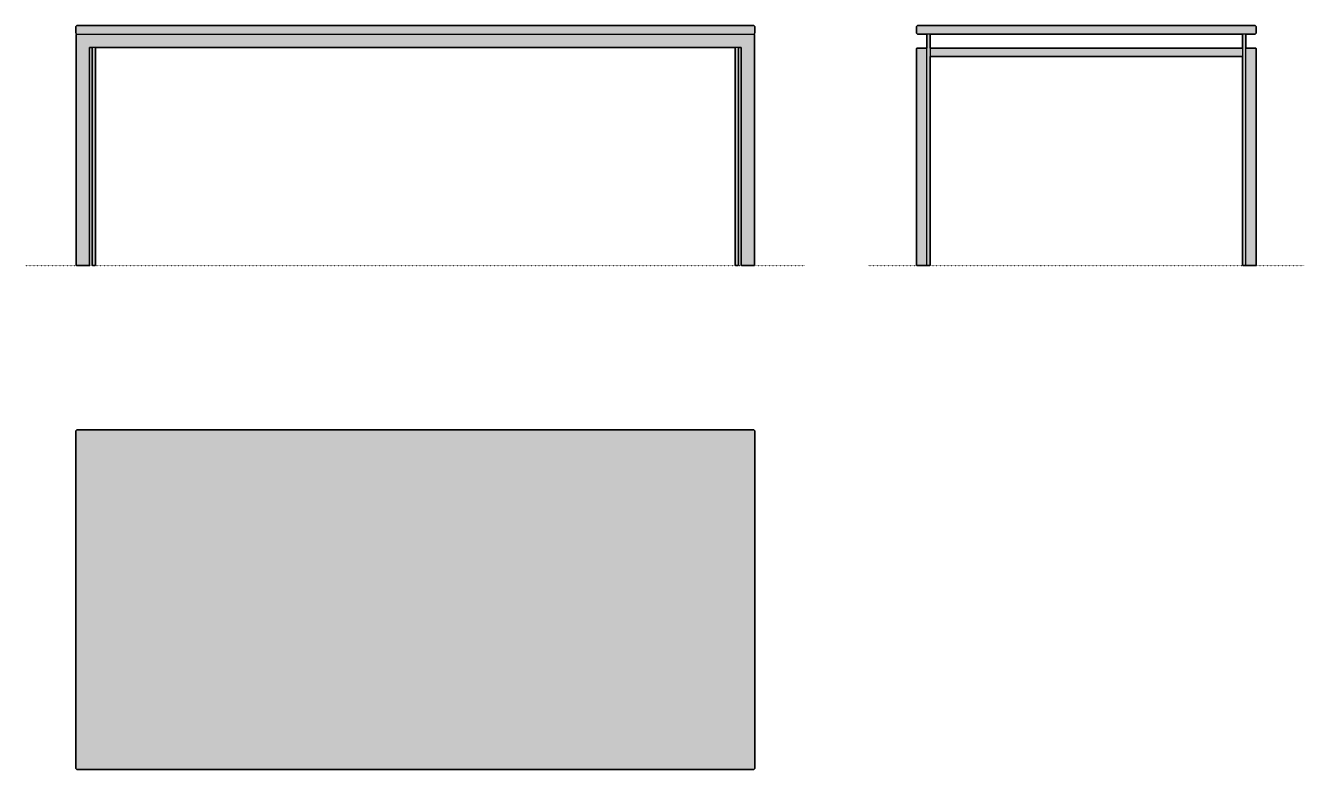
# Model space of a CAD drawing. Header units: millimetres. Extents: x 0 to 3841, y -1514 to 720.
import ezdxf

# ---------------------------------------------------------------- set-up
doc = ezdxf.new("R2010")
doc.units = ezdxf.units.MM
doc.linetypes.add('Dots', pattern=[1, 0, -1])
doc.layers.add('Blocks', color=7, linetype='Continuous')
doc.layers.add('Blocks$Fill', color=7, linetype='Continuous', true_color=0xffffff)
for name, color, linetype, lineweight, true_color in [('Blocks$Inner', 7, 'Continuous', 25, 0x007f00), ('Blocks$Outline', 7, 'Continuous', 35, 0xff3f3f), ('Groud', 7, 'Dots', 25, 0x243775)]:
    doc.layers.add(name, color=color, linetype=linetype, lineweight=lineweight, true_color=true_color)

# ---------------------------------------------------------------- blocks, each defined once
blk = doc.blocks.new('PK51 Dining Table Top')
at = {"layer": 'Blocks$Fill'}
blk.add_hatch(color=256, dxfattribs=at).paths.add_polyline_path([(2037, 510), (3, 510), (0, 507), (0, -507), (3, -510), (2037, -510), (2040, -507), (2040, 507)], flags=0)
at = {"layer": 'Blocks$Inner'}
blk.add_lwpolyline([(0, -507), (0, 507), (3, 510), (2037, 510), (2040, 507), (2040, -507), (2037, -510), (3, -510)], close=True, dxfattribs=at)
at = {"layer": 'Blocks$Outline'}
for points in [[(3, 510), (0, 507)], [(0, 507), (0, -507)], [(2037, 510), (3, 510)], [(2040, 507), (2037, 510)], [(2040, -507), (2040, 507)], [(0, -507), (3, -510)], [(3, -510), (2037, -510)], [(2037, -510), (2040, -507)]]:
    blk.add_lwpolyline(points, dxfattribs=at)
blk = doc.blocks.new('PK51 Dining Table Side')
at = {"layer": 'Blocks$Fill'}
h = blk.add_hatch(color=256, dxfattribs=at)
h.paths.add_polyline_path([(145.3, 651.1), (145.3, 1.1), (146.3, 0.1), (185, 0.1), (186, 1.1), (186, 627.1), (1124.6, 627.1), (1124.6, 1.1), (1125.6, 0.1), (1164.3, 0.1), (1165.3, 1.1), (1165.3, 651.1), (1164.3, 652.1), (1134.6, 652.1), (1134.6, 693.1), (1133.6, 694.1), (1162.3, 694.1), (1165.3, 697.1), (1165.3, 717.1), (1162.3, 720.1), (148.3, 720.1), (145.3, 717.1), (145.3, 697.1), (148.3, 694.1), (177, 694.1), (176, 693.1), (176, 652.1), (146.3, 652.1)], flags=0)
h.paths.add_polyline_path([(186, 652.1), (186, 693.1), (185, 694.1), (1125.6, 694.1), (1124.6, 693.1), (1124.6, 652.1)], flags=0)
at = {"layer": 'Blocks$Inner'}
for p, q in [((186, 652.1), (1124.6, 652.1)), ((1124.6, 627.1), (186, 627.1))]:
    blk.add_line(p, q, dxfattribs=at)
blk.add_lwpolyline([(1162.3, 694.1), (148.3, 694.1), (145.3, 697.1), (145.3, 717.1), (148.3, 720.1), (1162.3, 720.1), (1165.3, 717.1), (1165.3, 697.1)], close=True, dxfattribs=at)
for points in [[(185, 694.1), (186, 693.1), (186, 1.1), (185, 0.1), (146.3, 0.1), (145.3, 1.1), (145.3, 651.1), (146.3, 652.1), (176, 652.1)], [(177, 0.1), (176, 1.1), (176, 693.1), (177, 694.1)], [(1125.6, 694.1), (1124.6, 693.1), (1124.6, 1.1), (1125.6, 0.1), (1164.3, 0.1), (1165.3, 1.1), (1165.3, 651.1), (1164.3, 652.1), (1134.6, 652.1)], [(1133.6, 0.1), (1134.6, 1.1), (1134.6, 693.1), (1133.6, 694.1)]]:
    blk.add_lwpolyline(points, dxfattribs=at)
at = {"layer": 'Blocks$Outline'}
for points in [[(148.3, 720.1), (145.3, 717.1)], [(145.3, 717.1), (145.3, 697.1)], [(145.3, 697.1), (148.3, 694.1)], [(1162.3, 720.1), (148.3, 720.1)], [(148.3, 694.1), (177, 694.1)], [(177, 694.1), (176, 693.1)], [(176, 693.1), (176, 652.1)], [(186, 693.1), (185, 694.1)], [(185, 694.1), (1125.6, 694.1)], [(186, 652.1), (186, 693.1)], [(1125.6, 694.1), (1124.6, 693.1)], [(1124.6, 693.1), (1124.6, 652.1)], [(1134.6, 693.1), (1133.6, 694.1)], [(1133.6, 694.1), (1162.3, 694.1)], [(1134.6, 652.1), (1134.6, 693.1)], [(1165.3, 717.1), (1162.3, 720.1)], [(1162.3, 694.1), (1165.3, 697.1)], [(1165.3, 697.1), (1165.3, 717.1)], [(146.3, 652.1), (145.3, 651.1)], [(145.3, 651.1), (145.3, 1.1)], [(176, 652.1), (146.3, 652.1)], [(1124.6, 652.1), (186, 652.1)], [(186, 1.1), (186, 627.1)], [(186, 627.1), (1124.6, 627.1)], [(1124.6, 627.1), (1124.6, 1.1)], [(1164.3, 652.1), (1134.6, 652.1)], [(1165.3, 651.1), (1164.3, 652.1)], [(1165.3, 1.1), (1165.3, 651.1)], [(145.3, 1.1), (146.3, 0.1)], [(146.3, 0.1), (185, 0.1)], [(185, 0.1), (186, 1.1)], [(1124.6, 1.1), (1125.6, 0.1)], [(1125.6, 0.1), (1164.3, 0.1)], [(1164.3, 0.1), (1165.3, 1.1)]]:
    blk.add_lwpolyline(points, dxfattribs=at)
blk = doc.blocks.new('PK51 Dining Table Front')
at = {"layer": 'Blocks$Fill'}
blk.add_hatch(color=256, dxfattribs=at).paths.add_polyline_path([(153.9, 720.1), (2187.9, 720.1), (2190.9, 717.1), (2190.9, 697.1), (2187.9, 694.1), (2188.9, 694.1), (2189.9, 693.1), (2189.9, 1.1), (2188.9, 0.1), (2150.9, 0.1), (2149.9, 1.1), (2149.9, 654.1), (2140.4, 654.1), (2141.4, 653.1), (2141.4, 1.1), (2140.4, 0.1), (2132.4, 0.1), (2131.4, 1.1), (2131.4, 653.1), (2132.4, 654.1), (209.4, 654.1), (210.4, 653.1), (210.4, 1.1), (209.4, 0.1), (201.4, 0.1), (200.4, 1.1), (200.4, 653.1), (201.4, 654.1), (191.9, 654.1), (191.9, 1.1), (190.9, 0.1), (152.9, 0.1), (151.9, 1.1), (151.9, 693.1), (152.9, 694.1), (153.9, 694.1), (150.9, 697.1), (150.9, 717.1)], flags=0)
at = {"layer": 'Blocks$Inner'}
for points in [[(153.9, 694.1), (150.9, 697.1), (150.9, 717.1), (153.9, 720.1), (2187.9, 720.1), (2190.9, 717.1), (2190.9, 697.1), (2187.9, 694.1)], [(209.4, 654.1), (210.4, 653.1), (210.4, 1.1), (209.4, 0.1), (201.4, 0.1), (200.4, 1.1), (200.4, 653.1), (201.4, 654.1)], [(2132.4, 654.1), (2131.4, 653.1), (2131.4, 1.1), (2132.4, 0.1), (2140.4, 0.1), (2141.4, 1.1), (2141.4, 653.1), (2140.4, 654.1)]]:
    blk.add_lwpolyline(points, dxfattribs=at)
blk.add_lwpolyline([(2150.9, 0.1), (2149.9, 1.1), (2149.9, 654.1), (191.9, 654.1), (191.9, 1.1), (190.9, 0.1), (152.9, 0.1), (151.9, 1.1), (151.9, 693.1), (152.9, 694.1), (2188.9, 694.1), (2189.9, 693.1), (2189.9, 1.1), (2188.9, 0.1)], close=True, dxfattribs=at)
at = {"layer": 'Blocks$Outline'}
for points in [[(150.9, 717.1), (153.9, 720.1)], [(150.9, 697.1), (150.9, 717.1)], [(153.9, 694.1), (150.9, 697.1)], [(151.9, 693.1), (152.9, 694.1)], [(151.9, 1.1), (151.9, 693.1)], [(152.9, 694.1), (153.9, 694.1)], [(153.9, 720.1), (2187.9, 720.1)], [(2187.9, 720.1), (2190.9, 717.1)], [(2190.9, 697.1), (2187.9, 694.1)], [(2187.9, 694.1), (2188.9, 694.1)], [(2188.9, 694.1), (2189.9, 693.1)], [(2189.9, 693.1), (2189.9, 1.1)], [(2190.9, 717.1), (2190.9, 697.1)], [(201.4, 654.1), (191.9, 654.1)], [(191.9, 654.1), (191.9, 1.1)], [(200.4, 653.1), (201.4, 654.1)], [(2132.4, 654.1), (209.4, 654.1)], [(209.4, 654.1), (210.4, 653.1)], [(2131.4, 653.1), (2132.4, 654.1)], [(2149.9, 654.1), (2140.4, 654.1)], [(2140.4, 654.1), (2141.4, 653.1)], [(2149.9, 1.1), (2149.9, 654.1)], [(200.4, 1.1), (200.4, 653.1)], [(210.4, 653.1), (210.4, 1.1)], [(2131.4, 1.1), (2131.4, 653.1)], [(2141.4, 653.1), (2141.4, 1.1)], [(152.9, 0.1), (151.9, 1.1)], [(190.9, 0.1), (152.9, 0.1)], [(191.9, 1.1), (190.9, 0.1)], [(201.4, 0.1), (200.4, 1.1)], [(209.4, 0.1), (201.4, 0.1)], [(210.4, 1.1), (209.4, 0.1)], [(2132.4, 0.1), (2131.4, 1.1)], [(2140.4, 0.1), (2132.4, 0.1)], [(2141.4, 1.1), (2140.4, 0.1)], [(2150.9, 0.1), (2149.9, 1.1)], [(2188.9, 0.1), (2150.9, 0.1)], [(2189.9, 1.1), (2188.9, 0.1)]]:
    blk.add_lwpolyline(points, dxfattribs=at)

msp = doc.modelspace()

# ---------------------------------------------------------------- linework, layer by layer
at = {"layer": 'Groud'}
for points in [[(0, 0), (2341.8, 0)], [(2531, 0), (3841.5, 0)]]:
    msp.add_lwpolyline(points, dxfattribs=at)

# ---------------------------------------------------------------- block references
at = {"layer": 'Blocks'}
for name, p in [('PK51 Dining Table Front', (0, 0)), ('PK51 Dining Table Side', (2531, 0)), ('PK51 Dining Table Top', (150.9, -1003.6))]:
    msp.add_blockref(name, p, dxfattribs=at)

doc.saveas('drawing.dxf')
